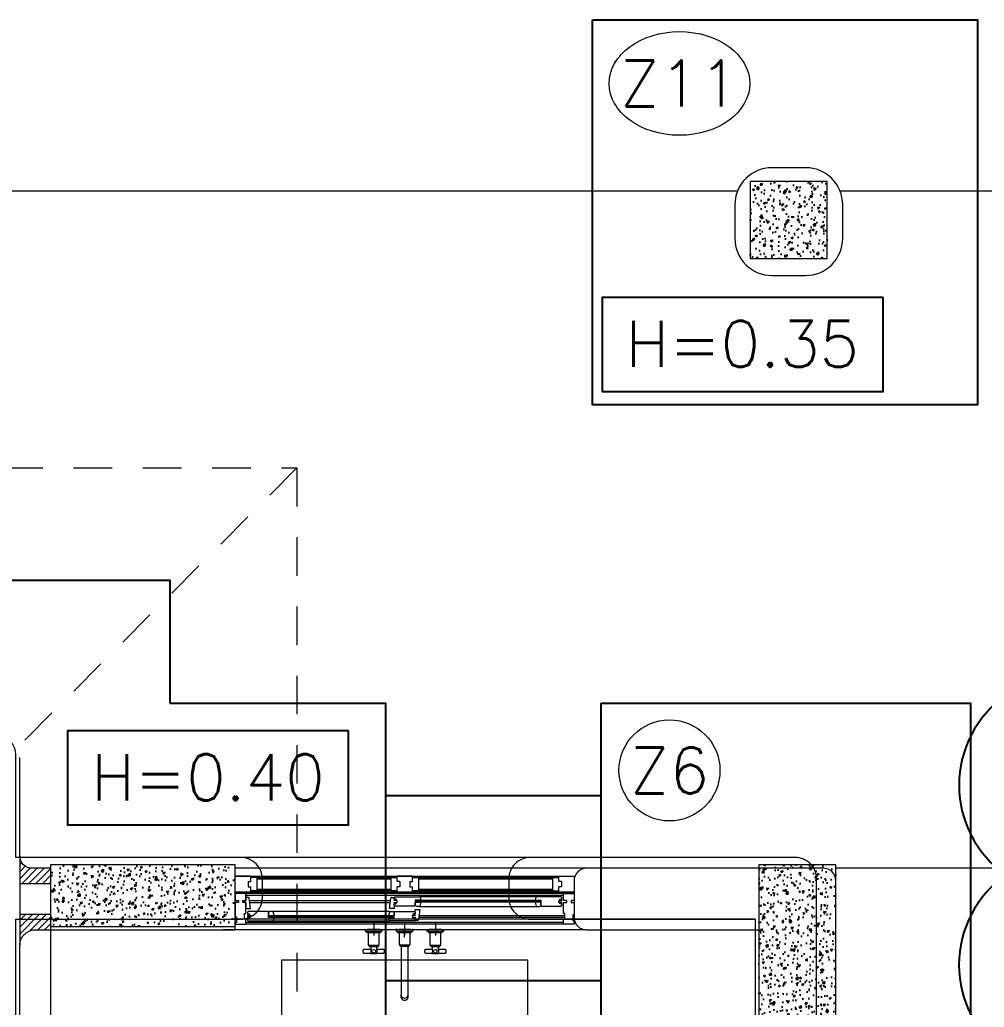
# Model space of a CAD drawing. Header units: metres. Extents: x -232 to 581, y 30 to 789.
# Drawn here: x 98.966 to 102.098, y 524.409 to 527.616 of the extents above; entities that cross this region are included whole.
import ezdxf

# ---------------------------------------------------------------- set-up
doc = ezdxf.new("R2010")
doc.units = ezdxf.units.M
for name, pattern in [('CENTER2', [28.575, 19.05, -3.175, 3.175, -3.175]), ('CONTINUA', [0]), ('DASHED', [0.75, 0.5, -0.25]), ('HIDDEN', [9.525, 6.35, -3.175]), ('HIDDEN2', [0.1875, 0.125, -0.0625])]:
    doc.linetypes.add(name, pattern=pattern)
for name, color, linetype, lineweight in [('0-S-GRID-IDEN', 1, 'Continuous', 9), ('A-DOOR', 35, 'Continuous', 5), ('A-WALL', 250, 'Continuous', 20), ('baños', 140, 'Continuous', 0), ('Columnas', 7, 'Continuous', 18), ('cristales', 131, 'Continuous', 0), ('MOB FIJOS', 251, 'Continuous', 0), ('PLF 01', 252, 'Continuous', 9), ('VIGAS', 1, 'HIDDEN', 15)]:
    doc.layers.add(name, color=color, linetype=linetype, lineweight=lineweight)
for name, color, linetype in [('001-DIMTEXTO', 4, 'Continuous'), ('DIMTEXTO', 4, 'Continuous'), ('HATCH', 8, 'Continuous'), ('ZAPATAS', 6, 'Continuous')]:
    doc.layers.add(name, color=color, linetype=linetype)
doc.layers.add('PISO', color=7, linetype='Continuous', lineweight=5, true_color=0xe6e6e6)
doc.layers.add('Techos 1', color=7, linetype='HIDDEN2', lineweight=9, true_color=0x42391a)
doc.styles.add('SMPLEX', font='simplex.shx')
doc.styles.get("Standard").update_dxf_attribs({"font": 'arial.ttf'})
pattern_1 = [(50, (109.59505, -7.243447), (0.058299094, -0.005100507), [0.006096, -0.067056]), (355, (109.59505, -7.24345), (-0.011277895, 0.06113819), [0.0048768, -0.053644987]), (100.451445, (109.59991, -7.24387), (0.0470212, 0.05603768), [0.005180803, -0.056988878]), (46.1842, (109.59505, -7.22719), (0.086745293, -0.013453545), [0.009144, -0.100584]), (96.63556, (109.60228, -7.22831), (0.075969323, 0.07917636), [0.00777121, -0.085483395]), (351.18415, (109.59505, -7.22719), (0.07596932, 0.07917636), [0.00731519, -0.080467114]), (21, (109.60318, -7.231255), (0.048516605, -0.032724863), [0.006096, -0.067056]), (326, (109.60318, -7.231255), (0.01977665, 0.05894015), [0.0048768, -0.0536448]), (71.451445, (109.607223, -7.23398), (0.068293254, 0.026215286), [0.005180803, -0.05698878]), (37.5, (109.595052, -7.243447), (0.000988353, 0.0270576124), [0, -0.05299456, 0, -0.0544576, 0, -0.053848]), (7.5, (109.595052, -7.243447), (0.021382292, 0.032057784), [0, -0.03104896, 0, -0.05177536, 0, -0.0205232]), (327.5, (109.576927, -7.243447), (0.0433889905, -0.001833198), [0, -0.02032, 0, -0.0633984, 0, -0.0841248]), (317.5, (109.5688, -7.243447), (0.047401338, 0.008136477), [0, -0.026416, 0, -0.04210304, 0, -0.0597408])]

# ---------------------------------------------------------------- blocks, each defined once
blk = doc.blocks.new('A$C2bbc346b')
at = {"layer": 'A-WALL', "color": 7, "true_color": 0xffffff}
blk.add_line((10.4, -14.1891), (10.2, -14.1891), dxfattribs=at)
blk.add_lwpolyline([(8, -18.1891), (8, -14.1891), (8.73, -14.1891, 0.414214), (8.8, -14.1191), (8.8, -14.0591, 0.414214), (8.73, -13.9891), (8, -13.9891), (8, -13.6591, 0.414214), (7.93, -13.5891), (4.57, -13.5891, -0.414214)], format="xyb", dxfattribs=at)
blk.add_lwpolyline([(10.53, -14.8891, 0.414214), (10.6, -14.8191), (10.6, -14.0591, 0.414214), (10.53, -13.9891), (9.67, -13.9891, 0.414214), (9.6, -14.0591), (9.6, -14.1191, 0.414214), (9.67, -14.1891), (10.4, -14.1891), (10.4, -14.8191, 0.414214), (10.47, -14.8891)], format="xyb", close=True, dxfattribs=at)
blk = doc.blocks.new('20.03 cimentacion')
at = {"layer": 'DIMTEXTO', "color": 18, "true_color": 0x000000}
for points in [[(103.7648, -14.177), (102.8524, -14.177), (102.8524, -14.4825), (103.7648, -14.4825)], [(102.0293, -15.5845), (101.1168, -15.5845), (101.1168, -15.8901), (102.0293, -15.8901)]]:
    blk.add_lwpolyline(points, close=True, dxfattribs=at)
at = {"layer": 'VIGAS', "ltscale": 10}
for p, q in [((101.6491, -15.995), (103.3491, -15.995)), ((101.6491, -16.195), (103.3491, -16.195))]:
    blk.add_line(p, q, dxfattribs=at)
at = {"layer": 'ZAPATAS', "color": 18, "lineweight": 25, "true_color": 0x000000}
for p, q in [((102.1491, -15.795), (102.8491, -15.795)), ((102.1491, -16.395), (102.8491, -16.395))]:
    blk.add_line(p, q, dxfattribs=at)
for points in [[(102.8213, -13.2754), (104.0713, -13.2754), (104.0713, -14.5254), (102.8213, -14.5254)], [(102.8491, -15.495), (104.0491, -15.495), (104.0491, -17.095), (102.8491, -17.095)]]:
    blk.add_lwpolyline(points, close=True, dxfattribs=at)
blk.add_lwpolyline([(101.4491, -15.495), (102.1491, -15.495), (102.1491, -16.695), (100.0997, -16.695), (100.0997, -15.095), (101.4491, -15.095), (101.4491, -15.495)], dxfattribs=at)
at = {"layer": 'HATCH', "color": 18, "ltscale": 0.2, "true_color": 0x000000}
blk.add_blockref('A$C2bbc346b', (92.9491, -2.0069), dxfattribs=at)
at = {"layer": 'DIMTEXTO', "color": 18, "true_color": 0x000000, "char_height": 0.15, "attachment_point": 5, "rotation": 0, "style": 'SMPLEX', "bg_fill": 3, "box_fill_scale": 1.1, "bg_fill_color": 256, "bg_fill_true_color": 13158600, "bg_fill_transparency": 0}
for s, insert in [('\\A1;Z11', (103.1035, -13.4823)), ('\\A1;H=0.35', (103.308, -14.328)), ('\\A1;H=0.40', (101.5724, -15.7356)), ('\\A1;Z6', (103.0712, -15.7131))]:
    blk.add_mtext(s, dxfattribs=dict(at, insert=insert))
at = {"layer": '0-S-GRID-IDEN', "color": 18, "true_color": 0x000000}
blk.add_circle((103.0712, -15.7131), 0.164, dxfattribs=at)
blk.add_ellipse((103.1035, -13.4823), major_axis=(0.2285, 0), ratio=0.736432, dxfattribs=at)
blk = doc.blocks.new('bn29-63')
at = {"linetype": 'CENTER2'}
for p, q in [((-0.1, 0.02), (-0.1, -0.02)), ((-0.025, 0), (-0.031, 0)), ((0.02, 0), (-0.02, 0)), ((0, 0.025), (0, 0.0035)), ((0, 0.02), (0, -0.02)), ((0.025, 0), (0.031, 0)), ((0.1, 0.02), (0.1, -0.02)), ((-0.08, 0), (-0.12, 0)), ((0, -0.025), (0, -0.0035)), ((0.12, 0), (0.08, 0))]:
    blk.add_line(p, q, dxfattribs=at)
at = {"linetype": 'Continuous'}
for p, q in [((-0.0275, 0), (-0.0275, -0.0055)), ((0.0275, -0.0055), (0.0275, 0)), ((-0.1275, 0), (-0.0725, 0)), ((-0.1275, 0), (-0.1275, -0.0055)), ((-0.127, -0.006), (-0.073, -0.006)), ((-0.1225, -0.0065), (-0.1225, -0.0095)), ((-0.122, -0.01), (-0.078, -0.01)), ((-0.118, -0.01), (-0.118, -0.0505)), ((-0.082, -0.0505), (-0.082, -0.01)), ((-0.0775, -0.0095), (-0.0775, -0.0065)), ((-0.0725, -0.0055), (-0.0725, 0)), ((-0.0225, -0.007), (-0.0225, -0.0095)), ((-0.018, -0.011), (-0.018, -0.0495)), ((0.018, -0.0495), (0.018, -0.011)), ((0.0225, -0.0095), (0.0225, -0.007)), ((0.0725, 0), (0.1275, 0)), ((0.0725, 0), (0.0725, -0.0055)), ((0.073, -0.006), (0.127, -0.006)), ((0.0775, -0.0065), (0.0775, -0.0095)), ((0.078, -0.01), (0.122, -0.01)), ((0.082, -0.01), (0.082, -0.0505)), ((0.118, -0.0505), (0.118, -0.01)), ((0.1225, -0.0095), (0.1225, -0.0065)), ((0.1275, -0.0055), (0.1275, 0)), ((-0.1175, -0.051), (-0.0825, -0.051)), ((-0.1148, -0.051), (-0.1148, -0.0547)), ((-0.1144, -0.0552), (-0.0856, -0.0552)), ((-0.1098, -0.0554), (-0.0903, -0.0554)), ((-0.1098, -0.0554), (-0.1098, -0.0674)), ((-0.1089, -0.0552), (-0.1089, -0.0554)), ((-0.0911, -0.0554), (-0.0911, -0.0552)), ((-0.0903, -0.0675), (-0.0903, -0.0554)), ((-0.0851, -0.0547), (-0.0851, -0.051)), ((-0.015, -0.051), (-0.015, -0.0535)), ((-0.0115, -0.055), (-0.0115, -0.1745)), ((0.0115, -0.1745), (0.0115, -0.055)), ((0.015, -0.0535), (0.015, -0.051)), ((0.0825, -0.051), (0.1175, -0.051)), ((0.0851, -0.051), (0.0851, -0.0547)), ((0.0856, -0.0552), (0.1144, -0.0552)), ((0.0902, -0.0554), (0.1097, -0.0554)), ((0.0902, -0.0554), (0.0902, -0.0674)), ((0.0911, -0.0552), (0.0911, -0.0554)), ((0.1089, -0.0554), (0.1089, -0.0552)), ((0.1097, -0.0675), (0.1097, -0.0554)), ((0.1148, -0.0547), (0.1148, -0.051)), ((-0.1353, -0.0707), (-0.1353, -0.0709)), ((-0.1353, -0.0709), (-0.1353, -0.0711)), ((-0.1098, -0.0649), (-0.132, -0.0649)), ((-0.132, -0.0769), (-0.1098, -0.0769)), ((-0.1098, -0.0743), (-0.1098, -0.0779)), ((-0.1092, -0.0784), (-0.0908, -0.0784)), ((-0.068, -0.0649), (-0.0903, -0.0649)), ((-0.0903, -0.0779), (-0.0903, -0.0744)), ((-0.0903, -0.0769), (-0.068, -0.0769)), ((-0.0647, -0.0709), (-0.0647, -0.0708)), ((-0.0647, -0.0711), (-0.0647, -0.0709)), ((0.0647, -0.0707), (0.0647, -0.0709)), ((0.0647, -0.0709), (0.0647, -0.0711)), ((0.0902, -0.0649), (0.068, -0.0649)), ((0.068, -0.0769), (0.0902, -0.0769)), ((0.0902, -0.0743), (0.0902, -0.0779)), ((0.0908, -0.0784), (0.1092, -0.0784)), ((0.132, -0.0649), (0.1097, -0.0649)), ((0.1097, -0.0779), (0.1097, -0.0744)), ((0.1097, -0.0769), (0.132, -0.0769)), ((0.1353, -0.0709), (0.1353, -0.0708)), ((0.1353, -0.0711), (0.1353, -0.0709)), ((-0.0115, -0.1745), (-0.0115, -0.2108)), ((0.0115, -0.2108), (0.0115, -0.1745)), ((-0.0116, -0.2129), (-0.0116, -0.2196)), ((-0.0115, -0.2108), (-0.0115, -0.2129)), ((0.0115, -0.2129), (0.0115, -0.2108)), ((0.0116, -0.2196), (0.0116, -0.2129))]:
    blk.add_line(p, q, dxfattribs=at)
for centre in [(-0.1, -0.0709), (0.1, -0.0709)]:
    blk.add_circle(centre, 0.006, dxfattribs=at)
for centre, radius, start, end in [((-0.127, -0.0055), 0.0005, 180, 270), ((-0.123, -0.0065), 0.0005, 0, 90), ((-0.122, -0.0095), 0.0005, 180, 270), ((-0.078, -0.0095), 0.0005, 270, 0), ((-0.077, -0.0065), 0.0005, 90, 180), ((-0.073, -0.0055), 0.0005, 270, 0), ((-0.027, -0.0055), 0.000484, 180.5909, 257.2082), ((-0.0118, 2.0449), 2.0509, 269.6737, 270.0229), ((-0.0235, -0.007), 0.000994, 359.9015, 76.9051), ((-0.019, -0.011), 0.000956, 357.6447, 77.7093), ((0.019, -0.011), 0.000999, 105.4862, 180.0003), ((0.022, -0.0095), 0.000468, 302.2695, 1.2177), ((0.0235, -0.007), 0.000969, 105.515, 182.3446), ((0.073, -0.0055), 0.0005, 180, 270), ((0.077, -0.0065), 0.0005, 0, 90), ((0.078, -0.0095), 0.0005, 180, 270), ((0.122, -0.0095), 0.0005, 270, 0), ((0.123, -0.0065), 0.0005, 90, 180), ((0.127, -0.0055), 0.0005, 270, 0), ((-0.1175, -0.0505), 0.0005, 180, 270), ((-0.1144, -0.0547), 0.0005, 180, 270), ((-0.0856, -0.0547), 0.0005, 270, 0), ((-0.0825, -0.0505), 0.0005, 270, 0), ((-0.0175, -0.0495), 0.000478, 178.2673, 257.1382), ((-0.016, -0.051), 0.000959, 357.75, 77.9919), ((-0.0125, -0.055), 0.000979, 359.4823, 72.3164), ((0.0125, -0.055), 0.000994, 107.8916, 180.1174), ((0.0145, -0.0535), 0.000492, 288.0948, 0.3106), ((0.016, -0.051), 0.000997, 103.3628, 180.0254), ((0.0175, -0.0495), 0.000475, 305.7664, 0.8101), ((0.0825, -0.0505), 0.0005, 180, 270), ((0.0856, -0.0547), 0.0005, 180, 270), ((0.1144, -0.0547), 0.0005, 270, 0), ((0.1175, -0.0505), 0.0005, 270, 0), ((-0.1092, -0.0779), 0.0005, 180, 270), ((-0.0908, -0.0779), 0.0005, 270, 0), ((0.0908, -0.0779), 0.0005, 180, 270), ((0.1092, -0.0779), 0.0005, 270, 0), ((0, -0.2181), 0.0121, 213.9793, 325.1602)]:
    blk.add_arc(centre, radius, start, end, dxfattribs=at)
for centre, major_axis, ratio, start_param, end_param in [((0, 0), (0.0275, 0), 0.000034, 2.667121, 6.283185), ((0, 0), (0.0259, 0), 0.000034, 2.815846, 6.283185), ((0, 0), (0.0275, 0), 0.000034, 0, 0.47639), ((0, 0), (0.0259, 0), 0.000034, 0, 0.327867), ((0, -0.006), (0.027, 0), 0.000034, 3.141456, 6.282925), ((0, -0.01), (0.022, 0), 0.000034, 3.142066, 6.283185), ((0, -0.05), (0.0175, 0), 0.000034, 2.696758, 6.283185), ((0, -0.054), (0.0145, 0), 0.000034, 3.141569, 6.283185), ((0, -0.05), (0.0175, 0), 0.000034, 0, 0.440577), ((0, -0.2129), (0.0116, 0), 0.906322, 3.141593, 6.283185), ((0, -0.2196), (0.0116, 0), 0.906322, 3.141593, 3.655143), ((0, -0.2129), (0.0115, 0), 0.906322, 3.141593, 6.283185), ((0, -0.2196), (0.0116, 0), 0.906322, 5.752494, 6.283185)]:
    blk.add_ellipse(centre, major_axis=major_axis, ratio=ratio, start_param=start_param, end_param=end_param, dxfattribs=at)
for points, knots in [([(-0.0225, -0.0095), (-0.0225, -0.0095), (-0.0225, -0.0096), (-0.0225, -0.0097), (-0.0224, -0.0098), (-0.0223, -0.0099), (-0.0222, -0.01), (-0.0222, -0.01), (-0.0221, -0.01)], [0, 0, 0, 0, 0.042757, 0.325645, 0.547786, 0.733379, 0.889807, 1, 1, 1, 1]), ([(0.0271, -0.006), (0.0272, -0.006), (0.0272, -0.0059), (0.0274, -0.0058), (0.0275, -0.0057), (0.0275, -0.0056), (0.0275, -0.0055), (0.0275, -0.0055)], [0, 0, 0, 0, 0.168578, 0.402971, 0.679997, 0.948361, 1, 1, 1, 1]), ([(-0.015, -0.0535), (-0.015, -0.0535), (-0.015, -0.0536), (-0.015, -0.0537), (-0.0149, -0.0538), (-0.0148, -0.0539), (-0.0147, -0.054), (-0.0146, -0.054), (-0.0146, -0.054), (-0.0146, -0.054)], [0, 0, 0, 0, 0.071045, 0.33477, 0.544053, 0.719742, 0.867475, 0.987287, 1, 1, 1, 1]), ([(-0.1321, -0.0649), (-0.1321, -0.0649), (-0.1324, -0.0649), (-0.1329, -0.0651), (-0.1335, -0.0655), (-0.134, -0.066), (-0.1344, -0.0668), (-0.1348, -0.0677), (-0.1351, -0.0687), (-0.1353, -0.0697), (-0.1353, -0.0704), (-0.1353, -0.0707)], [0, 0, 0, 0, 0.045604, 0.158159, 0.271631, 0.39062, 0.514613, 0.640295, 0.76551, 0.890129, 1, 1, 1, 1]), ([(-0.1353, -0.0711), (-0.1353, -0.0712), (-0.1353, -0.0717), (-0.1352, -0.0726), (-0.135, -0.0736), (-0.1346, -0.0746), (-0.1342, -0.0754), (-0.1337, -0.0761), (-0.1332, -0.0766), (-0.1326, -0.0769), (-0.1322, -0.0769), (-0.1321, -0.0769)], [0, 0, 0, 0, 0.048847, 0.173034, 0.297636, 0.422848, 0.549037, 0.676469, 0.804317, 0.914337, 1, 1, 1, 1]), ([(-0.1098, -0.0674), (-0.1098, -0.0678), (-0.1097, -0.0681), (-0.1097, -0.0693), (-0.1097, -0.0701), (-0.1097, -0.0722), (-0.1098, -0.0734), (-0.1098, -0.0743)], [0.4022822, 0.4022822, 0.4022822, 0.4022822, 0.4375, 0.4375, 0.5, 0.5, 0.5975436, 0.5975436, 0.5975436, 0.5975436]), ([(-0.0903, -0.0675), (-0.0903, -0.0678), (-0.0903, -0.0682), (-0.0903, -0.0693), (-0.0903, -0.0701), (-0.0903, -0.0709)], [0.90411341, 0.90411341, 0.90411341, 0.90411341, 0.9375, 0.9375, 1, 1, 1, 1]), ([(-0.0647, -0.0708), (-0.0647, -0.0706), (-0.0647, -0.0701), (-0.0648, -0.0692), (-0.065, -0.0682), (-0.0654, -0.0672), (-0.0658, -0.0664), (-0.0663, -0.0657), (-0.0668, -0.0652), (-0.0674, -0.0649), (-0.0678, -0.0649), (-0.0679, -0.0649)], [0, 0, 0, 0, 0.048847, 0.173034, 0.297636, 0.422848, 0.549037, 0.676469, 0.804317, 0.914337, 1, 1, 1, 1]), ([(-0.0679, -0.0769), (-0.0679, -0.0769), (-0.0676, -0.0769), (-0.0671, -0.0767), (-0.0665, -0.0763), (-0.066, -0.0758), (-0.0656, -0.075), (-0.0652, -0.0742), (-0.0649, -0.0731), (-0.0647, -0.0721), (-0.0647, -0.0714), (-0.0647, -0.0711)], [0, 0, 0, 0, 0.045604, 0.158159, 0.271631, 0.39062, 0.514613, 0.640295, 0.76551, 0.890129, 1, 1, 1, 1]), ([(0.0679, -0.0649), (0.0679, -0.0649), (0.0676, -0.0649), (0.0671, -0.0651), (0.0665, -0.0655), (0.066, -0.066), (0.0656, -0.0668), (0.0652, -0.0677), (0.0649, -0.0687), (0.0647, -0.0697), (0.0647, -0.0704), (0.0647, -0.0707)], [0, 0, 0, 0, 0.045604, 0.158159, 0.271631, 0.39062, 0.514613, 0.640295, 0.76551, 0.890129, 1, 1, 1, 1]), ([(0.0647, -0.0711), (0.0647, -0.0712), (0.0647, -0.0717), (0.0648, -0.0726), (0.065, -0.0736), (0.0654, -0.0746), (0.0658, -0.0754), (0.0663, -0.0761), (0.0668, -0.0766), (0.0674, -0.0769), (0.0678, -0.0769), (0.0679, -0.0769)], [0, 0, 0, 0, 0.048847, 0.173034, 0.297636, 0.422848, 0.549037, 0.676469, 0.804317, 0.914337, 1, 1, 1, 1]), ([(0.0902, -0.0674), (0.0902, -0.0678), (0.0903, -0.0681), (0.0903, -0.0693), (0.0903, -0.0701), (0.0903, -0.0722), (0.0902, -0.0734), (0.0902, -0.0743)], [0.4022822, 0.4022822, 0.4022822, 0.4022822, 0.4375, 0.4375, 0.5, 0.5, 0.5975436, 0.5975436, 0.5975436, 0.5975436]), ([(0.1097, -0.0675), (0.1097, -0.0678), (0.1097, -0.0682), (0.1097, -0.0693), (0.1097, -0.0701), (0.1097, -0.0709)], [0.90411341, 0.90411341, 0.90411341, 0.90411341, 0.9375, 0.9375, 1, 1, 1, 1]), ([(0.1353, -0.0708), (0.1353, -0.0706), (0.1353, -0.0701), (0.1352, -0.0692), (0.135, -0.0682), (0.1346, -0.0672), (0.1342, -0.0664), (0.1337, -0.0657), (0.1332, -0.0652), (0.1326, -0.0649), (0.1322, -0.0649), (0.1321, -0.0649)], [0, 0, 0, 0, 0.048847, 0.173034, 0.297636, 0.422848, 0.549037, 0.676469, 0.804317, 0.914337, 1, 1, 1, 1]), ([(0.1321, -0.0769), (0.1321, -0.0769), (0.1324, -0.0769), (0.1329, -0.0767), (0.1335, -0.0763), (0.134, -0.0758), (0.1344, -0.075), (0.1348, -0.0742), (0.1351, -0.0731), (0.1353, -0.0721), (0.1353, -0.0714), (0.1353, -0.0711)], [0, 0, 0, 0, 0.045604, 0.158159, 0.271631, 0.39062, 0.514613, 0.640295, 0.76551, 0.890129, 1, 1, 1, 1])]:
    blk.add_open_spline(points, degree=3, knots=knots, dxfattribs=at)
for points in [[(-0.0903, -0.0709), (-0.0903, -0.0722), (-0.0903, -0.0734), (-0.0903, -0.0744)], [(0.1097, -0.0709), (0.1097, -0.0722), (0.1097, -0.0734), (0.1097, -0.0744)]]:
    blk.add_open_spline(points, degree=3, dxfattribs=at)
blk = doc.blocks.new('Fenton Bead')
at = {"color": 7}
blk.add_lwpolyline([(2.1, 12.5, -0.341999), (0.2, 11), (0, 10.7), (0, 1), (1, 0), (18, 0), (18, 0.5), (14.7, 12.9, 0.339454), (13.2, 14), (4.1, 14, 0.341999)], format="xyb", close=True, dxfattribs=at)
blk = doc.blocks.new('20.03.2026 LN 09 PRIMER NIVEL ARQ')
at = {"layer": 'HATCH'}
h = blk.add_hatch(dxfattribs=at)
h.set_pattern_fill('AR-CONC', color=1, scale=0.00032)
h.set_pattern_definition(pattern_1)
h.paths.add_polyline_path([(-2.4638, -54.5127), (-2.2138, -54.5127), (-2.2138, -54.2627), (-2.4638, -54.2627)])
h = blk.add_hatch(dxfattribs=at)
h.set_pattern_fill('AR-CONC', color=1, scale=0.00032)
h.set_pattern_definition(pattern_1)
h.paths.add_polyline_path([(-4.736, -56.4822), (-4.736, -56.6822), (-4.136, -56.6822), (-4.136, -56.4822)])
h = blk.add_hatch(dxfattribs=at)
h.set_pattern_fill('AR-CONC', color=1, scale=0.00032)
h.set_pattern_definition(pattern_1)
h.paths.add_polyline_path([(-2.436, -57.0822), (-2.186, -57.0822), (-2.186, -56.4822), (-2.436, -56.4822)])
at = {"layer": 'PLF 01'}
h = blk.add_hatch(dxfattribs=at)
h.set_pattern_fill('LINE', color=1, scale=0.005, angle=45)
h.set_pattern_definition([(45, (109.595052, -7.243447), (-0.0112253202, 0.0112253202), [])])
h.paths.add_polyline_path([(-4.736, -56.6932), (-4.736, -56.6432), (-4.836, -56.6432), (-4.836, -56.7432, -0.414214), (-4.786, -56.6932)])
h.paths.add_polyline_path([(-4.796, -56.4932, -0.414214), (-4.836, -56.4532), (-4.836, -56.5432), (-4.736, -56.5432), (-4.736, -56.4932)])
at = {"layer": 'A-DOOR', "color": 1}
for p, q in [((-2.996, -56.4932), (-4.136, -56.4932)), ((-4.066, -56.5232), (-4.086, -56.5232)), ((-4.066, -56.5232), (-4.066, -56.5662)), ((-4.066, -56.5232), (-3.611, -56.5232)), ((-4.066, -56.5271), (-3.631, -56.5271)), ((-4.066, -56.5271), (-4.066, -56.5623)), ((-3.631, -56.5232), (-3.631, -56.5662)), ((-3.631, -56.5232), (-3.611, -56.5232)), ((-3.631, -56.5271), (-3.631, -56.5623)), ((-3.561, -56.5232), (-3.106, -56.5232)), ((-3.541, -56.5232), (-3.561, -56.5232)), ((-3.541, -56.5232), (-3.541, -56.5662)), ((-3.541, -56.5271), (-3.106, -56.5271)), ((-3.541, -56.5271), (-3.541, -56.5623)), ((-3.106, -56.5232), (-3.106, -56.5662)), ((-3.106, -56.5232), (-3.086, -56.5232)), ((-3.106, -56.5271), (-3.106, -56.5623)), ((-4.066, -56.5662), (-4.086, -56.5662)), ((-3.631, -56.5623), (-4.066, -56.5623)), ((-3.611, -56.5662), (-4.066, -56.5662)), ((-3.631, -56.5662), (-3.611, -56.5662)), ((-3.106, -56.5662), (-3.561, -56.5662)), ((-3.541, -56.5662), (-3.561, -56.5662)), ((-3.106, -56.5623), (-3.541, -56.5623)), ((-3.106, -56.5662), (-3.086, -56.5662)), ((-4.1035, -56.575), (-4.136, -56.575)), ((-4.136, -56.575), (-4.136, -56.598)), ((-3.036, -56.575), (-4.136, -56.575)), ((-4.136, -56.598), (-4.126, -56.598)), ((-4.126, -56.598), (-4.126, -56.604)), ((-4.112, -56.604), (-4.112, -56.598)), ((-4.112, -56.598), (-4.102, -56.598)), ((-4.102, -56.598), (-4.1055, -56.598)), ((-4.1055, -56.598), (-4.1055, -56.604)), ((-4.102, -56.5765), (-4.1035, -56.575)), ((-4.102, -56.598), (-4.102, -56.5765)), ((-4.102, -56.5765), (-4.102, -56.598)), ((-3.07, -56.581), (-4.102, -56.581)), ((-4.0943, -56.5875), (-4.102, -56.5875)), ((-4.087, -56.6235), (-4.0913, -56.5902)), ((-4.0903, -56.598), (-3.6317, -56.598)), ((-3.635, -56.6235), (-3.6307, -56.5902)), ((-3.6277, -56.5875), (-3.62, -56.5875)), ((-3.62, -56.5875), (-3.6185, -56.586)), ((-3.62, -56.593), (-3.62, -56.5875)), ((-3.614, -56.593), (-3.62, -56.593)), ((-3.62, -56.598), (-3.62, -56.5957)), ((-3.62, -56.5957), (-3.614, -56.5957)), ((-3.61, -56.598), (-3.62, -56.598)), ((-3.6185, -56.586), (-3.5379, -56.586)), ((-3.614, -56.5957), (-3.614, -56.593)), ((-3.61, -56.604), (-3.61, -56.598)), ((-3.5345, -56.597), (-3.552, -56.597)), ((-3.552, -56.597), (-3.552, -56.6145)), ((-3.547, -56.598), (-3.541, -56.602)), ((-3.547, -56.602), (-3.541, -56.598)), ((-3.5379, -56.586), (-3.536, -56.5874)), ((-3.1582, -56.586), (-3.5379, -56.586)), ((-3.536, -56.5874), (-3.534, -56.5955)), ((-3.534, -56.5965), (-3.5345, -56.597)), ((-3.534, -56.5955), (-3.534, -56.5965)), ((-3.16, -56.5874), (-3.162, -56.5955)), ((-3.162, -56.5955), (-3.162, -56.5965)), ((-3.162, -56.5965), (-3.1615, -56.597)), ((-3.1615, -56.597), (-3.144, -56.597)), ((-3.1582, -56.586), (-3.16, -56.5874)), ((-3.0775, -56.586), (-3.1582, -56.586)), ((-3.149, -56.598), (-3.155, -56.602)), ((-3.149, -56.602), (-3.155, -56.598)), ((-3.144, -56.597), (-3.144, -56.6145)), ((-3.086, -56.604), (-3.086, -56.598)), ((-3.086, -56.598), (-3.076, -56.598)), ((-3.082, -56.5957), (-3.082, -56.593)), ((-3.082, -56.593), (-3.076, -56.593)), ((-3.076, -56.5957), (-3.082, -56.5957)), ((-3.076, -56.5875), (-3.0775, -56.586)), ((-3.076, -56.593), (-3.076, -56.5875)), ((-3.076, -56.598), (-3.076, -56.5957)), ((-3.07, -56.5765), (-3.0685, -56.575)), ((-3.07, -56.598), (-3.07, -56.5765)), ((-3.06, -56.598), (-3.07, -56.598)), ((-3.0685, -56.575), (-3.036, -56.575)), ((-3.06, -56.604), (-3.06, -56.598)), ((-3.036, -56.598), (-3.046, -56.598)), ((-3.046, -56.598), (-3.046, -56.604)), ((-3.036, -56.575), (-3.036, -56.598)), ((-4.126, -56.604), (-4.136, -56.604)), ((-4.136, -56.604), (-4.136, -56.6505)), ((-4.102, -56.604), (-4.112, -56.604)), ((-4.1055, -56.604), (-4.102, -56.604)), ((-4.102, -56.6395), (-4.102, -56.604)), ((-4.102, -56.604), (-4.102, -56.6235)), ((-4.102, -56.6235), (-4.087, -56.6235)), ((-4.0895, -56.604), (-3.6325, -56.604)), ((-3.62, -56.6235), (-3.635, -56.6235)), ((-3.62, -56.606), (-3.62, -56.604)), ((-3.62, -56.604), (-3.61, -56.604)), ((-3.614, -56.606), (-3.62, -56.606)), ((-3.62, -56.6145), (-3.62, -56.6087)), ((-3.62, -56.6087), (-3.614, -56.6087)), ((-3.6185, -56.616), (-3.62, -56.6145)), ((-3.62, -56.6145), (-3.62, -56.6235)), ((-3.5535, -56.616), (-3.6185, -56.616)), ((-3.614, -56.6087), (-3.614, -56.606)), ((-3.552, -56.6145), (-3.5535, -56.616)), ((-3.552, -56.6), (-3.547, -56.6)), ((-3.552, -56.6), (-3.547, -56.6)), ((-3.552, -56.6355), (-3.552, -56.6265)), ((-3.552, -56.6265), (-3.537, -56.6265)), ((-3.537, -56.6265), (-3.5413, -56.6597)), ((-3.5388, -56.617), (-3.1573, -56.617)), ((-3.144, -56.6), (-3.149, -56.6)), ((-3.144, -56.6), (-3.149, -56.6)), ((-3.144, -56.6145), (-3.1425, -56.616)), ((-3.1425, -56.616), (-3.0775, -56.616)), ((-3.076, -56.604), (-3.086, -56.604)), ((-3.082, -56.6087), (-3.082, -56.606)), ((-3.082, -56.606), (-3.076, -56.606)), ((-3.076, -56.6087), (-3.082, -56.6087)), ((-3.0775, -56.616), (-3.076, -56.6145)), ((-3.076, -56.606), (-3.076, -56.604)), ((-3.076, -56.6145), (-3.076, -56.6087)), ((-3.07, -56.6395), (-3.07, -56.604)), ((-3.07, -56.604), (-3.06, -56.604)), ((-3.046, -56.604), (-3.036, -56.604)), ((-3.036, -56.604), (-3.036, -56.6445)), ((-4.136, -56.6505), (-4.132, -56.6505)), ((-4.132, -56.6505), (-4.132, -56.6695)), ((-4.106, -56.6585), (-4.106, -56.6395)), ((-4.106, -56.6395), (-4.102, -56.6395)), ((-4.102, -56.6585), (-4.106, -56.6585)), ((-4.102, -56.6735), (-4.102, -56.6585)), ((-4.0945, -56.634), (-4.096, -56.6355)), ((-4.096, -56.6355), (-4.096, -56.6413)), ((-4.096, -56.6413), (-4.09, -56.6413)), ((-4.09, -56.644), (-4.096, -56.644)), ((-4.096, -56.644), (-4.096, -56.646)), ((-4.096, -56.646), (-4.086, -56.646)), ((-4.086, -56.652), (-4.096, -56.652)), ((-4.096, -56.652), (-4.096, -56.6543)), ((-4.096, -56.6543), (-4.09, -56.6543)), ((-4.09, -56.657), (-4.096, -56.657)), ((-4.096, -56.657), (-4.096, -56.6625)), ((-4.096, -56.6625), (-4.0945, -56.664)), ((-4.0295, -56.634), (-4.0945, -56.634)), ((-4.09, -56.6413), (-4.09, -56.644)), ((-4.09, -56.6543), (-4.09, -56.657)), ((-4.086, -56.646), (-4.086, -56.652)), ((-4.028, -56.6355), (-4.0295, -56.634)), ((-4.028, -56.653), (-4.028, -56.6355)), ((-4.028, -56.65), (-4.023, -56.65)), ((-4.028, -56.65), (-4.023, -56.65)), ((-4.0105, -56.653), (-4.028, -56.653)), ((-4.023, -56.652), (-4.017, -56.648)), ((-4.023, -56.648), (-4.017, -56.652)), ((-3.6333, -56.633), (-4.0148, -56.633)), ((-4.0139, -56.664), (-4.012, -56.6625)), ((-4.012, -56.6625), (-4.01, -56.6545)), ((-4.01, -56.6535), (-4.0105, -56.653)), ((-4.01, -56.6545), (-4.01, -56.6535)), ((-3.638, -56.6535), (-3.6375, -56.653)), ((-3.638, -56.6545), (-3.638, -56.6535)), ((-3.636, -56.6625), (-3.638, -56.6545)), ((-3.6375, -56.653), (-3.62, -56.653)), ((-3.6342, -56.664), (-3.636, -56.6625)), ((-3.625, -56.652), (-3.631, -56.648)), ((-3.625, -56.648), (-3.631, -56.652)), ((-3.62, -56.65), (-3.625, -56.65)), ((-3.62, -56.65), (-3.625, -56.65)), ((-3.62, -56.6355), (-3.6185, -56.634)), ((-3.62, -56.653), (-3.62, -56.6355)), ((-3.6185, -56.634), (-3.5535, -56.634)), ((-3.552, -56.646), (-3.562, -56.646)), ((-3.562, -56.646), (-3.562, -56.652)), ((-3.562, -56.652), (-3.552, -56.652)), ((-3.552, -56.6413), (-3.558, -56.6413)), ((-3.558, -56.6413), (-3.558, -56.644)), ((-3.558, -56.644), (-3.552, -56.644)), ((-3.552, -56.6543), (-3.558, -56.6543)), ((-3.558, -56.6543), (-3.558, -56.657)), ((-3.558, -56.657), (-3.552, -56.657)), ((-3.5535, -56.634), (-3.552, -56.6355)), ((-3.552, -56.6625), (-3.5535, -56.664)), ((-3.552, -56.6355), (-3.552, -56.6413)), ((-3.552, -56.644), (-3.552, -56.646)), ((-3.552, -56.652), (-3.552, -56.6543)), ((-3.552, -56.657), (-3.552, -56.6625)), ((-3.5443, -56.6625), (-3.552, -56.6625)), ((-3.5403, -56.652), (-3.066, -56.652)), ((-3.5395, -56.646), (-3.066, -56.646)), ((-3.066, -56.6395), (-3.07, -56.6395)), ((-3.07, -56.6735), (-3.07, -56.6585)), ((-3.07, -56.6585), (-3.066, -56.6585)), ((-3.066, -56.6585), (-3.066, -56.6395)), ((-3.036, -56.6445), (-3.04, -56.6445)), ((-3.04, -56.6445), (-3.04, -56.6635)), ((-2.996, -56.6932), (-4.176, -56.6932)), ((-4.132, -56.6695), (-4.136, -56.6695)), ((-4.136, -56.6695), (-4.136, -56.6735)), ((-4.136, -56.6735), (-4.1345, -56.675)), ((-4.1345, -56.675), (-4.1035, -56.675)), ((-4.1035, -56.675), (-4.102, -56.6735)), ((-3.0685, -56.675), (-4.1035, -56.675)), ((-3.07, -56.669), (-4.102, -56.669)), ((-4.0945, -56.664), (-4.0139, -56.664)), ((-4.0139, -56.664), (-3.6342, -56.664)), ((-3.5535, -56.664), (-3.6342, -56.664)), ((-3.0685, -56.675), (-3.07, -56.6735)), ((-3.0375, -56.675), (-3.0685, -56.675)), ((-3.04, -56.6635), (-3.036, -56.6635)), ((-3.036, -56.6735), (-3.0375, -56.675)), ((-3.036, -56.6635), (-3.036, -56.6735))]:
    blk.add_line(p, q, dxfattribs=at)
at = {"layer": 'A-DOOR', "color": 1, "extrusion": (0, 0, -1)}
for p, q in [((-4.136, -56.5182), (-3.036, -56.5182)), ((-4.0947, -56.536), (-4.086, -56.536)), ((-4.0947, -56.536), (-4.0947, -56.5534)), ((-4.0947, -56.5534), (-4.086, -56.5534)), ((-3.6023, -56.536), (-3.611, -56.536)), ((-3.6023, -56.5534), (-3.611, -56.5534)), ((-3.6023, -56.536), (-3.6023, -56.5534)), ((-3.5697, -56.536), (-3.561, -56.536)), ((-3.5697, -56.536), (-3.5697, -56.5534)), ((-3.5697, -56.5534), (-3.561, -56.5534)), ((-3.0773, -56.536), (-3.086, -56.536)), ((-3.0773, -56.5534), (-3.086, -56.5534)), ((-3.0773, -56.536), (-3.0773, -56.5534)), ((-3.036, -56.5712), (-4.136, -56.5712))]:
    blk.add_line(p, q, dxfattribs=at)
for points in [[(4.086, -56.536), (4.086, -56.5182), (4.136, -56.5182)], [(3.561, -56.536), (3.561, -56.5182), (3.611, -56.5182)], [(3.611, -56.536), (3.611, -56.5182), (3.561, -56.5182)], [(3.086, -56.536), (3.086, -56.5182), (3.036, -56.5182)], [(4.136, -56.5712), (4.086, -56.5712), (4.086, -56.5534)], [(3.611, -56.5712), (3.561, -56.5712), (3.561, -56.5534)], [(3.561, -56.5712), (3.611, -56.5712), (3.611, -56.5534)], [(3.036, -56.5712), (3.086, -56.5712), (3.086, -56.5534)]]:
    blk.add_lwpolyline(points, dxfattribs=at)
at = {"layer": 'A-DOOR', "color": 1}
for points in [[(-3.149, -56.602), (-3.547, -56.602), (-3.547, -56.598), (-3.149, -56.598)], [(-3.149, -56.598), (-3.547, -56.598), (-3.547, -56.602), (-3.149, -56.602)], [(-3.547, -56.598), (-3.541, -56.598), (-3.541, -56.602), (-3.547, -56.602)], [(-3.5345, -56.597), (-3.5465, -56.597), (-3.5465, -56.598), (-3.5345, -56.598)], [(-3.541, -56.598), (-3.536, -56.598), (-3.536, -56.602), (-3.541, -56.602)], [(-3.1615, -56.597), (-3.1495, -56.597), (-3.1495, -56.598), (-3.1615, -56.598)], [(-3.155, -56.598), (-3.16, -56.598), (-3.16, -56.602), (-3.155, -56.602)], [(-3.149, -56.598), (-3.155, -56.598), (-3.155, -56.602), (-3.149, -56.602)], [(-3.552, -56.6), (-3.547, -56.6), (-3.547, -56.6), (-3.552, -56.6)], [(-3.5345, -56.602), (-3.5465, -56.602), (-3.5465, -56.603), (-3.5345, -56.603)], [(-3.1615, -56.602), (-3.1495, -56.602), (-3.1495, -56.603), (-3.1615, -56.603)], [(-3.144, -56.6), (-3.149, -56.6), (-3.149, -56.6), (-3.144, -56.6)], [(-4.028, -56.65), (-4.023, -56.65), (-4.023, -56.65), (-4.028, -56.65)], [(-4.023, -56.652), (-4.017, -56.652), (-4.017, -56.648), (-4.023, -56.648)], [(-4.023, -56.648), (-3.625, -56.648), (-3.625, -56.652), (-4.023, -56.652)], [(-4.023, -56.652), (-3.625, -56.652), (-3.625, -56.648), (-4.023, -56.648)], [(-4.0105, -56.648), (-4.0225, -56.648), (-4.0225, -56.647), (-4.0105, -56.647)], [(-4.0105, -56.653), (-4.0225, -56.653), (-4.0225, -56.652), (-4.0105, -56.652)], [(-4.017, -56.652), (-4.012, -56.652), (-4.012, -56.648), (-4.017, -56.648)], [(-3.6375, -56.648), (-3.6255, -56.648), (-3.6255, -56.647), (-3.6375, -56.647)], [(-3.6375, -56.653), (-3.6255, -56.653), (-3.6255, -56.652), (-3.6375, -56.652)], [(-3.631, -56.652), (-3.636, -56.652), (-3.636, -56.648), (-3.631, -56.648)], [(-3.625, -56.652), (-3.631, -56.652), (-3.631, -56.648), (-3.625, -56.648)], [(-3.62, -56.65), (-3.625, -56.65), (-3.625, -56.65), (-3.62, -56.65)]]:
    blk.add_lwpolyline(points, close=True, dxfattribs=at)
for centre, start, end in [((-4.0943, -56.5905), 4.2891, 90.0015), ((-3.6277, -56.5905), 89.9985, 175.7109), ((-3.5443, -56.6595), 269.9985, 355.7109)]:
    blk.add_arc(centre, 0.003, start, end, dxfattribs=at)
at = {"layer": 'A-WALL', "color": 1}
for p, q in [((-4.836, -56.4532), (-4.836, -56.7432)), ((-4.736, -56.6822), (-4.736, -56.6932))]:
    blk.add_line(p, q, dxfattribs=at)
blk.add_lwpolyline([(-2.3938, -54.5682), (-2.2838, -54.5682, 0.414214), (-2.1638, -54.4482), (-2.1638, -54.3382, 0.414214), (-2.2838, -54.2182), (-2.3938, -54.2182, 0.414214), (-2.5138, -54.3382), (-2.5138, -54.4482, 0.414214)], format="xyb", close=True, dxfattribs=at)
for points in [[(-4.836, -56.4532), (-4.836, -56.1332)], [(-4.736, -56.5432), (-4.836, -56.5432)], [(-4.736, -56.6432), (-4.836, -56.6432)], [(-4.736, -56.6932), (-4.136, -56.6932), (-4.136, -56.6822)], [(-4.836, -60.9632), (-4.836, -56.7432)]]:
    blk.add_lwpolyline(points, dxfattribs=at)
for points in [[(-4.736, -56.4932), (-4.796, -56.4932, -0.414214), (-4.836, -56.4532)], [(-2.186, -57.3532), (-2.186, -56.5332, 0.414214), (-2.226, -56.4932), (-2.996, -56.4932, 0.414214), (-3.036, -56.5332), (-3.036, -56.6532, 0.414214), (-2.996, -56.6932), (-2.436, -56.6932)], [(-4.836, -56.7432, -0.414214), (-4.786, -56.6932), (-4.736, -56.6932)]]:
    blk.add_lwpolyline(points, format="xyb", dxfattribs=at)
at = {"layer": 'Columnas', "color": 1}
for points in [[(-2.4638, -54.5127), (-2.2138, -54.5127), (-2.2138, -54.2627), (-2.4638, -54.2627)], [(-4.736, -56.4822), (-4.736, -56.6822), (-4.136, -56.6822), (-4.136, -56.4822)], [(-2.436, -57.0822), (-2.186, -57.0822), (-2.186, -56.4822), (-2.436, -56.4822)]]:
    blk.add_lwpolyline(points, close=True, dxfattribs=at)
at = {"layer": 'cristales', "color": 1, "const_width": 0.004}
for points in [[(-3.16, -56.6), (-3.536, -56.6)], [(-4.012, -56.65), (-3.636, -56.65)]]:
    blk.add_lwpolyline(points, dxfattribs=at)
at = {"layer": 'MOB FIJOS', "color": 1, "ltscale": 0.01}
blk.add_lwpolyline([(-3.186, -56.7915), (-3.986, -56.7915), (-3.986, -57.2415), (-3.186, -57.2415)], close=True, dxfattribs=at)
at = {"layer": 'PISO', "color": 1}
for p, q in [((-6.236, -54.2932), (-2.5051, -54.2932)), ((-2.1726, -54.2932), (3.0957, -54.2932)), ((3.234, -56.4932), (-2.186, -56.4932))]:
    blk.add_line(p, q, dxfattribs=at)
at = {"layer": 'PISO', "color": 1, "linetype": 'DASHED'}
blk.add_line((-4.736, -56.4932), (-4.736, -62.4932), dxfattribs=at)
at = {"layer": 'Techos 1', "color": 1}
for p, q in [((-3.936, -55.1932), (-8.036, -59.2932)), ((-5.336, -55.1932), (-3.936, -55.1932)), ((-3.936, -55.1932), (-3.936, -63.3932))]:
    blk.add_line(p, q, dxfattribs=at)
at = {"layer": 'A-DOOR', "color": 1, "yscale": 0.001000000023175567, "zscale": 0.001000000023175567, "rotation": 180}
for p, xscale in [((-3.552, -56.603), -0.001000000023175567), ((-3.144, -56.603), 0.001000000023175567)]:
    blk.add_blockref('Fenton Bead', p, dxfattribs=dict(at, xscale=xscale))
at = {"layer": 'A-DOOR', "color": 1, "yscale": 0.001000000023175567, "zscale": 0.001000000023175567}
for p, xscale in [((-4.028, -56.647), 0.001000000023175567), ((-3.62, -56.647), -0.001000000023175567)]:
    blk.add_blockref('Fenton Bead', p, dxfattribs=dict(at, xscale=xscale))
at = {"layer": 'baños', "color": 1}
blk.add_blockref('bn29-63', (-3.5865, -56.6915), dxfattribs=at)
at = {"layer": 'baños', "color": 1, "linetype": 'Continuous'}
for tag, p in [('MODELNUMBER', (-12.0611, -62.0707)), ('MATERIAL', (-12.0611, -62.0709)), ('PRODUCT', (-12.0611, -62.0708)), ('TRADENAME', (-12.0611, -62.0708))]:
    blk.add_attdef(tag, p, '', height=0.0000254, rotation=359.9999, dxfattribs=at)

msp = doc.modelspace()

# ---------------------------------------------------------------- block references
at = {"layer": '001-DIMTEXTO', "linetype": 'CONTINUA'}
msp.add_blockref('20.03 cimentacion', (-1.9956, 540.8914), dxfattribs=at)

# ---------------------------------------------------------------- next in the draw order: linework, layer by layer
at = {"color": 6}
msp.add_lwpolyline([(102.1677, 525.4221, 0.520567), (102.1677, 524.8389, 0.520567), (102.1677, 524.2546, 0.520567), (102.6509, 524.1359, 0.520567), (103.3125, 524.1359, 0.520567), (103.7652, 524.1359, 0.520567), (104.1755, 524.1359, 0.520567), (104.5408, 524.425, 0.520567), (104.5408, 524.8353, 0.520567), (104.4665, 525.4221, 0.520567), (103.8954, 525.4221, 0.520567), (103.5284, 525.4221, 0.520567), (103.166, 525.4221, 0.520567), (102.6565, 525.4221, 0.520567)], format="xyb", close=True, dxfattribs=at)

# ---------------------------------------------------------------- next in the draw order: block references
at = {"color": 1}
msp.add_blockref('20.03.2026 LN 09 PRIMER NIVEL ARQ', (103.8018, 581.3537), dxfattribs=at)

doc.saveas('drawing.dxf')
